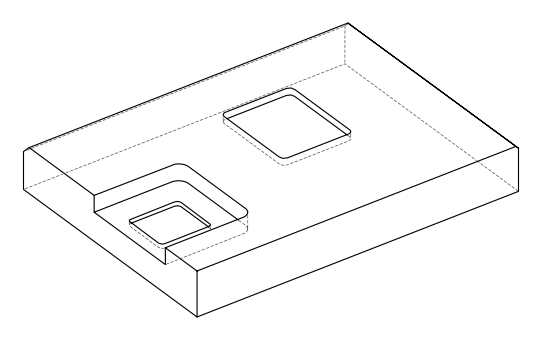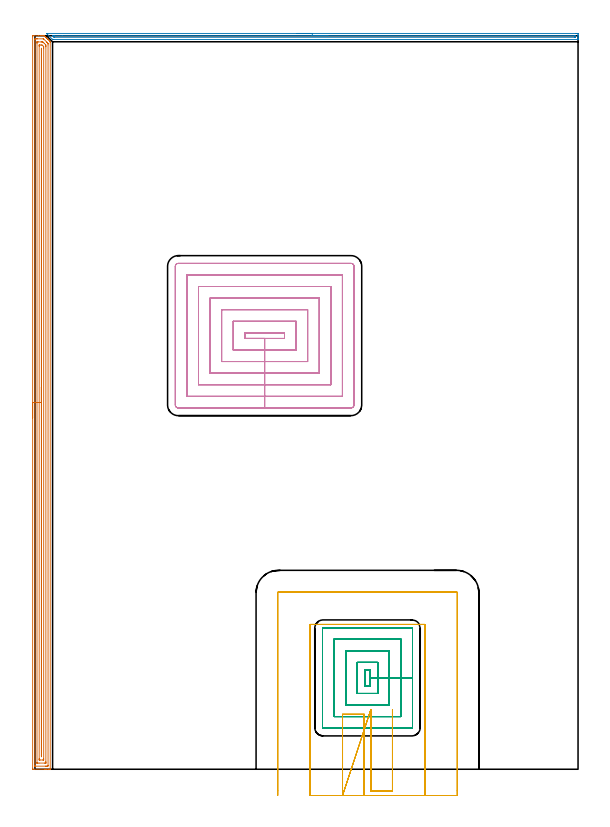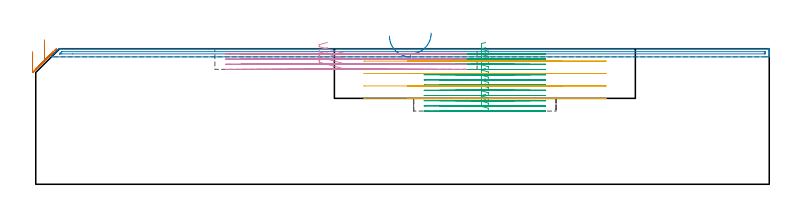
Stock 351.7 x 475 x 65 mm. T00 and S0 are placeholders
(PLAN: 5 operations, 2 tool changes, 65.8 min)
(1 AREA_MILL | FG_CHAMFER_SURFACE | UGT0205_001 | 19.13 min | 30859 mm3)
(2 AREA_MILL_1 | FG_CHAMFER_SURFACE_1 | UGT0205_001 | 5.64 min | 2599 mm3)
(3 MILL_RECTANGULAR_POCKET | POCKET_RECTANGULAR_STRAIGHT | NXT0201_013 | Follow Part, ap 2.5, ae 75% | 17.42 min | 152614 mm3)
(4 MILL_RECTANGULAR_POCKET_1 | POCKET_RECTANGULAR_STRAIGHT_1 | NXT0201_013 | Follow Part, ap 2.5, ae 75% | 14.06 min | 128582 mm3)
(5 MILL_SLOT | SLOT_PARTIAL_RECTANGULAR | UGT0201_006 | Follow Part, ap 7, ae 75% | 9.56 min | 318722 mm3)
(TOOL UGT0205_001 | Chamfer Mill 20 x 3 x 45 deg. | D20 FL50 Z2)
(TOOL NXT0201_013 | ENDMILL 10mm | D10 FL30 Z4)
(TOOL UGT0201_006 | End Mill 28 mm | D28 FL25 Z2)
(OP 1 AREA_MILL)
G17 G21 G94 G90
T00 M6
G54
G17 G0 G90 X-1.5 Y227.5 S1061 M3
G43 Z75. H0
Z63.6
G94 G1 Y227.538 Z62.728 F250.
Y227.652 Z61.864
Y227.841 Z61.012
Y228.103 Z60.18
Y228.437 Z59.374
Y228.84 Z58.6
Y229.308 Z57.864
Y229.84 Z57.172
Y230.429 Z56.529
Y231.072 Z55.94
Y231.764 Z55.409
Y232.5 Z54.94
Y233.274 Z54.537
Y234.08 Z54.203
Y234.912 Z53.941
Y235.763 Z53.752
Y236.628 Z53.638
Y237.5 Z53.6
X-1.499 Y474.375 Z53.601
X-1.496 Y474.801 Z53.602
X-1.492 Y474.99 Z53.605
X-1.077 Y475. Z54.02
X2.441 Z57.536
X3.849 Z58.946
X4.2 Z59.296
X4.902 Z60.002
X5.612 Z60.712
X5.916 Z61.014
X5.959 Y474.998 Z61.057
X5.994 Y474.995 Z61.092
X6.03 Y474.971 Z61.129
X6.179 Y474.822 Z61.278
X6.252 Y474.75 Z61.348
X6.328 Y474.673 Z61.427
X6.467 Y474.533 Z61.566
X6.545 Y474.457 Z61.641
X6.626 Y474.375 Z61.725
X6.756 Y474.245 Z61.855
X6.838 Y474.163 Z61.934
X7.438 Y473.562 Z62.538
X7.52 Y473.481 Z62.619
X7.718 Y473.284 Z62.814
X8.277 Y472.723 Z63.377
X8.414 Y472.587 Z63.512
X8.597 Y472.405 Z63.693
X9.309 Y471.693 Z64.405
X9.477 Y471.526 Z64.571
X9.633 Y471.368 Z64.731
X9.754 Y471.246 Z64.852
X9.895 Y471.105 Z64.991
X9.9 Y470.799 Z65.
Y0.178
X9.898 Y0.01 Z64.989
X9.562 Y0. Z64.662
X9.299 Z64.398
X8.597 Z63.692
X7.367 Z62.464
X6.838 Z61.933
X6.223 Z61.319
X-1.077 Y0.001 Z54.021
X-1.293 Y0.004 Z53.804
X-1.492 Y0.01 Z53.606
X-1.496 Y0.199 Z53.602
X-1.499 Y0.625 Z53.601
X-1.5 Y237.5 Z53.6
X-0.086 Z55.014
X-0.085 Y472.473 Z55.015
X-0.084 Y472.587 Z55.016
X-0.079 Y472.968 Z55.021
X0.285 Y472.991 Z55.385
X0.682 Y472.997 Z55.782
X1.156 Y473. Z56.256
X1.562 Z56.662
X5.316 Z60.416
X5.434 Z60.534
X5.493 Y472.998 Z60.593
X5.522 Y472.995 Z60.622
X5.535 Y472.99 Z60.635
X5.679 Y472.872 Z60.779
X7.729 Y470.822 Z62.829
X7.751 Y470.799 Z62.851
X8.479 Y470.026 Z63.579
X8.48 Y469.905 Z63.58
X8.485 Y469.125 Z63.585
Y2.527
X8.484 Y2.413 Z63.584
X8.479 Y2.032 Z63.579
X8.115 Y2.009 Z63.215
X7.718 Y2.003 Z62.818
X7.244 Y2. Z62.344
X6.838 Z61.938
X0.209 Z55.309
X0. Y2.001 Z55.1
X-0.033 Y2.004 Z55.067
X-0.067 Y2.01 Z55.033
X-0.079 Y2.019 Z55.021
X-0.081 Y2.046 Z55.019
X-0.085 Y2.299 Z55.015
X-0.086 Y237.5 Z55.014
X1.329 Z56.429
Y470.142
X1.33 Y470.799 Z56.43
X1.333 Y470.917 Z56.433
X1.335 Y470.974 Z56.435
X1.341 Y470.991 Z56.441
X1.369 Y470.995 Z56.469
X1.562 Y470.998 Z56.662
X2.244 Y471. Z57.344
X4.003 Z59.103
X4.2 Y470.999 Z59.3
X4.886 Y470.996 Z59.986
X5.079 Y470.99 Z60.179
X5.29 Y470.799 Z60.39
X5.959 Y470.14 Z61.059
X6.194 Y469.905 Z61.294
X6.838 Y469.25 Z61.938
X7.064 Y469.012 Z62.164
X7.067 Y468.779 Z62.167
X7.071 Y468.118 Z62.171
Y467.881
Y4.858
X7.07 Y4.201 Z62.17
X7.067 Y4.083 Z62.167
X7.065 Y4.026 Z62.165
X7.059 Y4.009 Z62.159
X7.031 Y4.005 Z62.131
X6.838 Y4.002 Z61.938
X6.156 Y4. Z61.256
X2.639 Z57.739
X1.759 Z56.859
X1.562 Y4.002 Z56.662
X1.365 Y4.008 Z56.465
X1.342 Y4.01 Z56.442
X1.335 Y4.02 Z56.435
X1.332 Y4.059 Z56.432
X1.33 Y4.122 Z56.43
X1.329 Y4.201 Z56.429
X1.328 Y4.438 Z56.428
X1.329 Y237.5 Z56.429
X2.743 Z57.843
Y468.118
X2.744 Y468.704 Z57.844
X2.747 Y468.901 Z57.847
X2.75 Y468.97 Z57.85
X2.756 Y468.991 Z57.856
X2.779 Y468.993 Z57.879
X2.887 Y468.996 Z57.987
X3.321 Y469. Z58.421
X4.212 Z59.312
X4.643 Y468.99 Z59.743
X5.079 Y468.561 Z60.179
X5.523 Y468.118 Z60.623
X5.65 Y467.966 Z60.75
X5.653 Y467.824 Z60.753
X5.656 Y467.532 Z60.756
X5.657 Y467.224 Z60.757
Y466.636
Y6.882
X5.656 Y6.296 Z60.756
X5.653 Y6.099 Z60.753
X5.65 Y6.031 Z60.75
X5.644 Y6.01 Z60.744
X5.621 Y6.007 Z60.721
X5.513 Y6.004 Z60.613
X5.079 Y6. Z60.179
X3.309 Z58.409
X2.887 Y6.007 Z57.987
X2.782 Y6.01 Z57.882
X2.749 Y6.022 Z57.849
X2.747 Y6.056 Z57.847
X2.745 Y6.143 Z57.845
X2.743 Y6.575 Z57.843
Y6.882
Y237.5
X4.157 Z59.257
Y466.33
X4.158 Y466.372 Z59.258
X4.2 Y466.897 Z59.3
X4.241 Y466.33 Z59.341
X4.243 Y466.286 Z59.343
Y8.67
X4.242 Y8.628 Z59.342
X4.2 Y8.103 Z59.3
X4.159 Y8.67 Z59.259
X4.157 Y8.714 Z59.257
Y237.5
Y238.372 Z59.295
Y239.236 Z59.409
Y240.088 Z59.598
Y240.92 Z59.86
Y241.726 Z60.194
Y242.5 Z60.597
Y243.236 Z61.065
Y243.928 Z61.596
Y244.571 Z62.186
Y245.16 Z62.829
Y245.691 Z63.521
Y246.16 Z64.257
Y246.563 Z65.031
Y246.897 Z65.837
Y247.159 Z66.669
Y247.348 Z67.52
Y247.462 Z68.385
Y247.5 Z69.257
G0 Z75.
M5
M2
(OP 2 AREA_MILL_1)
G17 G21 G94 G90
T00 M6
G54
G17 G0 G90 X169.6 Y476.5 S1061 M3
G43 Z75. H0
Z71.1
G94 G1 X169.638 Z70.228 F250.
X169.752 Z69.364
X169.941 Z68.512
X170.203 Z67.68
X170.537 Z66.874
X170.94 Z66.1
X171.408 Z65.364
X171.94 Z64.672
X172.529 Z64.029
X173.172 Z63.44
X173.864 Z62.909
X174.6 Z62.44
X175.374 Z62.037
X176.18 Z61.703
X177.012 Z61.441
X177.864 Z61.252
X178.728 Z61.138
X179.6 Z61.1
X350.474
X351.085 Y476.499 Z61.101
X351.689 Y476.494 Z61.102
X351.693 Y476.491 Z61.104
X351.7 Y475.889 Z61.705
Y475.333 Z62.263
Y474.996 Z62.6
Y474.441 Z63.156
Y474.104 Z63.492
Y473.429 Z64.17
Y473.061 Z64.538
Y472.662 Z64.929
Y472.602 Z64.988
X351.694 Z64.989
X351.532 Y472.6 Z65.
X11.688
X11.405 Y472.604 Z64.99
X11.269 Y472.73 Z64.869
X7.817 Y476.182 Z61.417
X7.663 Y476.336 Z61.261
X7.52 Y476.483 Z61.115
X7.517 Y476.494 Z61.103
X7.52 Y476.499 Z61.099
X179.6 Y476.5 Z61.1
Y475.086 Z62.514
X349.298 Y475.085 Z62.515
X349.678 Y475.079 Z62.521
X349.69 Y475.052 Z62.548
X349.692 Y474.996 Z62.604
X349.699 Y474.596 Z63.004
Y474.104 Z63.496
X349.697 Y474.053 Z63.547
X349.694 Y474.029 Z63.571
X349.692 Y474.023 Z63.577
X349.655 Y474.021 Z63.579
X349.477 Y474.016 Z63.584
X349.388 Y474.014 Z63.586
X349.298
X12.67 Y474.015 Z63.585
X12.581 Y474.016 Z63.584
X12.492 Y474.019 Z63.581
X12.439 Y474.022 Z63.578
X12.41 Y474.048 Z63.552
X12.35 Y474.104 Z63.496
X11.688 Y474.763 Z62.837
X11.46 Y474.996 Z62.604
X11.392 Y475.069 Z62.531
X11.51 Y475.079 Z62.521
X11.601 Y475.083 Z62.517
X11.688 Y475.085 Z62.515
X12.492 Y475.086 Z62.514
X17.714
X179.6
X180.472 Z62.552
X181.336 Z62.666
X182.188 Z62.855
X183.02 Z63.117
X183.826 Z63.451
X184.6 Z63.854
X185.336 Z64.323
X186.028 Z64.854
X186.671 Z65.443
X187.26 Z66.086
X187.792 Z66.779
X188.26 Z67.514
X188.663 Z68.288
X188.997 Z69.094
X189.259 Z69.926
X189.448 Z70.778
X189.562 Z71.643
X189.6 Z72.514
G0 Z75.
M5
M2
(OP 3 MILL_RECTANGULAR_POCKET)
G17 G21 G94 G90
T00 M6
G54
G17 G0 G90 X215.745 Y64.2 S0 M3
G43 Z75. H0
Z68.
G94 G1 X213.7 Z67.452 F250.
Y54.1 Z64.746
X217. Z63.861
Y59.15 Z62.508
Y64.2 F500.
X213.7
Y54.1
X217.
Y59.15
X222.
Y69.2
X208.7
Y49.1
X222.
Y59.15
X229.5
Y76.7
X201.2
Y41.6
X229.5
Y59.15
X237.
Y84.2
X193.7
Y34.1
X237.
Y59.15
X244.5
Y91.3
G3 X244.1 Y91.7 R0.4
G1 X186.6
G3 X186.2 Y91.3 R0.4
G1 Y27.
G3 X186.6 Y26.6 R0.4
G1 X244.1
G3 X244.5 Y27. R0.4
G1 Y59.15
Y60.15
G0 X215.745 Y64.2 Z65.508
G1 X213.7 Z64.96 F250.
Y54.1 Z62.254
X217. Z61.37
Y59.15 Z60.017
Y64.2 F500.
X213.7
Y54.1
X217.
Y59.15
X222.
Y69.2
X208.7
Y49.1
X222.
Y59.15
X229.5
Y76.7
X201.2
Y41.6
X229.5
Y59.15
X237.
Y84.2
X193.7
Y34.1
X237.
Y59.15
X244.5
Y91.3
G3 X244.1 Y91.7 R0.4
G1 X186.6
G3 X186.2 Y91.3 R0.4
G1 Y27.
G3 X186.6 Y26.6 R0.4
G1 X244.1
G3 X244.5 Y27. R0.4
G1 Y59.15
Y60.15
G0 X215.745 Y64.2 Z63.017
G1 X213.7 Z62.469 F250.
Y54.1 Z59.762
X217. Z58.878
Y59.15 Z57.525
Y64.2 F500.
X213.7
Y54.1
X217.
Y59.15
X222.
Y69.2
X208.7
Y49.1
X222.
Y59.15
X229.5
Y76.7
X201.2
Y41.6
X229.5
Y59.15
X237.
Y84.2
X193.7
Y34.1
X237.
Y59.15
X244.5
Y91.3
G3 X244.1 Y91.7 R0.4
G1 X186.6
G3 X186.2 Y91.3 R0.4
G1 Y27.
G3 X186.6 Y26.6 R0.4
G1 X244.1
G3 X244.5 Y27. R0.4
G1 Y59.15
Y60.15
G0 X215.745 Y64.2 Z60.525
G1 X213.7 Z59.977 F250.
Y54.1 Z57.271
X217. Z56.386
Y59.15 Z55.033
Y64.2 F500.
X213.7
Y54.1
X217.
Y59.15
X222.
Y69.2
X208.7
Y49.1
X222.
Y59.15
X229.5
Y76.7
X201.2
Y41.6
X229.5
Y59.15
X237.
Y84.2
X193.7
Y34.1
X237.
Y59.15
X244.5
Y91.3
G3 X244.1 Y91.7 R0.4
G1 X186.6
G3 X186.2 Y91.3 R0.4
G1 Y27.
G3 X186.6 Y26.6 R0.4
G1 X244.1
G3 X244.5 Y27. R0.4
G1 Y59.15
Y60.15
G0 X215.745 Y64.2 Z58.033
G1 X213.7 Z57.485 F250.
Y54.1 Z54.779
X217. Z53.895
Y59.15 Z52.542
Y64.2 F500.
X213.7
Y54.1
X217.
Y59.15
X222.
Y69.2
X208.7
Y49.1
X222.
Y59.15
X229.5
Y76.7
X201.2
Y41.6
X229.5
Y59.15
X237.
Y84.2
X193.7
Y34.1
X237.
Y59.15
X244.5
Y91.3
G3 X244.1 Y91.7 R0.4
G1 X186.6
G3 X186.2 Y91.3 R0.4
G1 Y27.
G3 X186.6 Y26.6 R0.4
G1 X244.1
G3 X244.5 Y27. R0.4
G1 Y59.15
Y60.15
G0 X215.745 Y64.2 Z55.542
G1 X213.7 Z54.994 F250.
Y54.1 Z52.287
X217. Z51.403
Y59.15 Z50.05
Y64.2 F500.
X213.7
Y54.1
X217.
Y59.15
X222.
Y69.2
X208.7
Y49.1
X222.
Y59.15
X229.5
Y76.7
X201.2
Y41.6
X229.5
Y59.15
X237.
Y84.2
X193.7
Y34.1
X237.
Y59.15
X244.5
Y91.3
G3 X244.1 Y91.7 R0.4
G1 X186.6
G3 X186.2 Y91.3 R0.4
G1 Y27.
G3 X186.6 Y26.6 R0.4
G1 X244.1
G3 X244.5 Y27. R0.4
G1 Y59.15
Y60.15
G0 X215.745 Y64.2 Z53.05
G1 X213.7 Z52.502 F250.
Y54.1 Z49.796
X217. Z48.911
Y59.15 Z47.558
Y64.2 F500.
X213.7
Y54.1
X217.
Y59.15
X222.
Y69.2
X208.7
Y49.1
X222.
Y59.15
X229.5
Y76.7
X201.2
Y41.6
X229.5
Y59.15
X237.
Y84.2
X193.7
Y34.1
X237.
Y59.15
X244.5
Y91.3
G3 X244.1 Y91.7 R0.4
G1 X186.6
G3 X186.2 Y91.3 R0.4
G1 Y27.
G3 X186.6 Y26.6 R0.4
G1 X244.1
G3 X244.5 Y27. R0.4
G1 Y59.15
Y60.15
G0 X215.745 Y64.2 Z50.558
G1 X213.7 Z50.01 F250.
Y54.1 Z47.304
X217. Z46.42
Y59.15 Z45.067
Y64.2 F500.
X213.7
Y54.1
X217.
Y59.15
X222.
Y69.2
X208.7
Y49.1
X222.
Y59.15
X229.5
Y76.7
X201.2
Y41.6
X229.5
Y59.15
X237.
Y84.2
X193.7
Y34.1
X237.
Y59.15
X244.5
Y91.3
G3 X244.1 Y91.7 R0.4
G1 X186.6
G3 X186.2 Y91.3 R0.4
G1 Y27.
G3 X186.6 Y26.6 R0.4
G1 X244.1
G3 X244.5 Y27. R0.4
G1 Y59.15
Y60.15
G0 X215.745 Y64.2 Z48.067
G1 X213.7 Z47.519 F250.
Y54.1 Z44.812
X217. Z43.928
Y59.15 Z42.575
Y64.2 F500.
X213.7
Y54.1
X217.
Y59.15
X222.
Y69.2
X208.7
Y49.1
X222.
Y59.15
X229.5
Y76.7
X201.2
Y41.6
X229.5
Y59.15
X237.
Y84.2
X193.7
Y34.1
X237.
Y59.15
X244.5
Y91.3
G3 X244.1 Y91.7 R0.4
G1 X186.6
G3 X186.2 Y91.3 R0.4
G1 Y27.
G3 X186.6 Y26.6 R0.4
G1 X244.1
G3 X244.5 Y27. R0.4
G1 Y59.15
Y60.15
G0 X215.745 Y64.2 Z45.575
G1 X213.7 Z45.027 F250.
Y54.1 Z42.321
X217. Z41.436
Y59.15 Z40.083
Y64.2 F500.
X213.7
Y54.1
X217.
Y59.15
X222.
Y69.2
X208.7
Y49.1
X222.
Y59.15
X229.5
Y76.7
X201.2
Y41.6
X229.5
Y59.15
X237.
Y84.2
X193.7
Y34.1
X237.
Y59.15
X244.5
Y91.3
G3 X244.1 Y91.7 R0.4
G1 X186.6
G3 X186.2 Y91.3 R0.4
G1 Y27.
G3 X186.6 Y26.6 R0.4
G1 X244.1
G3 X244.5 Y27. R0.4
G1 Y59.15
Y60.15
G0 X215.745 Y64.2 Z43.083
G1 X213.7 Z42.535 F250.
Y54.1 Z39.829
X217. Z38.945
Y59.15 Z37.592
Y64.2 F500.
X213.7
Y54.1
X217.
Y59.15
X222.
Y69.2
X208.7
Y49.1
X222.
Y59.15
X229.5
Y76.7
X201.2
Y41.6
X229.5
Y59.15
X237.
Y84.2
X193.7
Y34.1
X237.
Y59.15
X244.5
Y91.3
G3 X244.1 Y91.7 R0.4
G1 X186.6
G3 X186.2 Y91.3 R0.4
G1 Y27.
G3 X186.6 Y26.6 R0.4
G1 X244.1
G3 X244.5 Y27. R0.4
G1 Y59.15
Y60.15
G0 X215.745 Y64.2 Z40.592
G1 X213.7 Z40.044 F250.
Y54.1 Z37.337
X217. Z36.453
Y59.15 Z35.1
Y64.2 F500.
X213.7
Y54.1
X217.
Y59.15
X222.
Y69.2
X208.7
Y49.1
X222.
Y59.15
X229.5
Y76.7
X201.2
Y41.6
X229.5
Y59.15
X237.
Y84.2
X193.7
Y34.1
X237.
Y59.15
X244.5
Y91.3
G3 X244.1 Y91.7 R0.4
G1 X186.6
G3 X186.2 Y91.3 R0.4
G1 Y27.
G3 X186.6 Y26.6 R0.4
G1 X244.1
G3 X244.5 Y27. R0.4
G1 Y59.15
Y60.15
G0 Z75.
M5
M2
(OP 4 MILL_RECTANGULAR_POCKET_1)
G17 G21 G94 G90
T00 M6
G54
G17 G0 G90 X139.883 Y282.6 S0 M3
G43 Z75. H0
Z68.
G94 G1 X135.9 Z66.933 F250.
Y279. Z65.968
X148.75 Z62.525
X161.6 F500.
Y282.6
X135.9
Y279.
X148.75
Y271.5
X169.1
Y290.1
X128.4
Y271.5
X148.75
Y264.
X176.6
Y297.6
X120.9
Y264.
X148.75
Y256.5
X184.1
Y305.1
X113.4
Y256.5
X148.75
Y249.
X191.6
Y312.6
X105.9
Y249.
X148.75
Y241.5
X199.1
Y320.1
X98.4
Y241.5
X148.75
Y234.
X204.7
G3 X206.6 Y235.9 R1.9
G1 Y325.7
G3 X204.7 Y327.6 R1.9
G1 X92.8
G3 X90.9 Y325.7 R1.9
G1 Y235.9
G3 X92.8 Y234. R1.9
G1 X148.75
X149.75
G0 X139.883 Y282.6 Z65.525
G1 X135.9 Z64.458 F250.
Y279. Z63.493
X148.75 Z60.05
X161.6 F500.
Y282.6
X135.9
Y279.
X148.75
Y271.5
X169.1
Y290.1
X128.4
Y271.5
X148.75
Y264.
X176.6
Y297.6
X120.9
Y264.
X148.75
Y256.5
X184.1
Y305.1
X113.4
Y256.5
X148.75
Y249.
X191.6
Y312.6
X105.9
Y249.
X148.75
Y241.5
X199.1
Y320.1
X98.4
Y241.5
X148.75
Y234.
X204.7
G3 X206.6 Y235.9 R1.9
G1 Y325.7
G3 X204.7 Y327.6 R1.9
G1 X92.8
G3 X90.9 Y325.7 R1.9
G1 Y235.9
G3 X92.8 Y234. R1.9
G1 X148.75
X149.75
G0 X139.883 Y282.6 Z63.05
G1 X135.9 Z61.983 F250.
Y279. Z61.018
X148.75 Z57.575
X161.6 F500.
Y282.6
X135.9
Y279.
X148.75
Y271.5
X169.1
Y290.1
X128.4
Y271.5
X148.75
Y264.
X176.6
Y297.6
X120.9
Y264.
X148.75
Y256.5
X184.1
Y305.1
X113.4
Y256.5
X148.75
Y249.
X191.6
Y312.6
X105.9
Y249.
X148.75
Y241.5
X199.1
Y320.1
X98.4
Y241.5
X148.75
Y234.
X204.7
G3 X206.6 Y235.9 R1.9
G1 Y325.7
G3 X204.7 Y327.6 R1.9
G1 X92.8
G3 X90.9 Y325.7 R1.9
G1 Y235.9
G3 X92.8 Y234. R1.9
G1 X148.75
X149.75
G0 X139.883 Y282.6 Z60.575
G1 X135.9 Z59.508 F250.
Y279. Z58.543
X148.75 Z55.1
X161.6 F500.
Y282.6
X135.9
Y279.
X148.75
Y271.5
X169.1
Y290.1
X128.4
Y271.5
X148.75
Y264.
X176.6
Y297.6
X120.9
Y264.
X148.75
Y256.5
X184.1
Y305.1
X113.4
Y256.5
X148.75
Y249.
X191.6
Y312.6
X105.9
Y249.
X148.75
Y241.5
X199.1
Y320.1
X98.4
Y241.5
X148.75
Y234.
X204.7
G3 X206.6 Y235.9 R1.9
G1 Y325.7
G3 X204.7 Y327.6 R1.9
G1 X92.8
G3 X90.9 Y325.7 R1.9
G1 Y235.9
G3 X92.8 Y234. R1.9
G1 X148.75
X149.75
G0 Z75.
M5
M2
(OP 5 MILL_SLOT)
G17 G21 G94 G90
T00 M6
G54
G17 G0 G90 X213.2 Y-17. S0 M3
G43 Z75. H0
Z59.05
G94 G1 Y-14. F250.
Y35.6 F500.
X199.2
Y-14.
Y-17. F250.
X217.5 Y38.6 F500.
Y35.6 F250.
Y-14. F500.
X231.5
Y35.6
Y38.6 F250.
G0 Z75.
X252.5 Y-17.
Z59.05
G1 Y-14.
Y93.8 F500.
X178.2
Y-14.
Y-17. F250.
X273.5
Y-14.
Y114.3 F500.
G3 X273. Y114.8 R0.5
G1 X157.7
G3 X157.2 Y114.3 R0.5
G1 Y-14.
Y-17. F250.
G0 X213.2 Z53.1
G1 Y-14.
Y35.6 F500.
X199.2
Y-14.
Y-17. F250.
X217.5 Y38.6 F500.
Y35.6 F250.
Y-14. F500.
X231.5
Y35.6
Y38.6 F250.
G0 Z75.
X252.5 Y-17.
Z53.1
G1 Y-14.
Y93.8 F500.
X178.2
Y-14.
Y-17. F250.
X273.5
Y-14.
Y114.3 F500.
G3 X273. Y114.8 R0.5
G1 X157.7
G3 X157.2 Y114.3 R0.5
G1 Y-14.
Y-17. F250.
G0 X213.2 Z47.15
G1 Y-14.
Y35.6 F500.
X199.2
Y-14.
Y-17. F250.
X217.5 Y38.6 F500.
Y35.6 F250.
Y-14. F500.
X231.5
Y35.6
Y38.6 F250.
G0 Z75.
X252.5 Y-17.
Z47.15
G1 Y-14.
Y93.8 F500.
X178.2
Y-14.
Y-17. F250.
X273.5
Y-14.
Y114.3 F500.
G3 X273. Y114.8 R0.5
G1 X157.7
G3 X157.2 Y114.3 R0.5
G1 Y-14.
Y-17. F250.
G0 X213.2 Z41.2
G1 Y-14.
Y35.6 F500.
X199.2
Y-14.
Y-17. F250.
X217.5 Y38.6 F500.
Y35.6 F250.
Y-14. F500.
X231.5
Y35.6
Y38.6 F250.
G0 Z75.
X252.5 Y-17.
Z41.2
G1 Y-14.
Y93.8 F500.
X178.2
Y-14.
Y-17. F250.
X273.5
Y-14.
Y114.3 F500.
G3 X273. Y114.8 R0.5
G1 X157.7
G3 X157.2 Y114.3 R0.5
G1 Y-14.
Y-17. F250.
G0 Z75.
M5
M2
